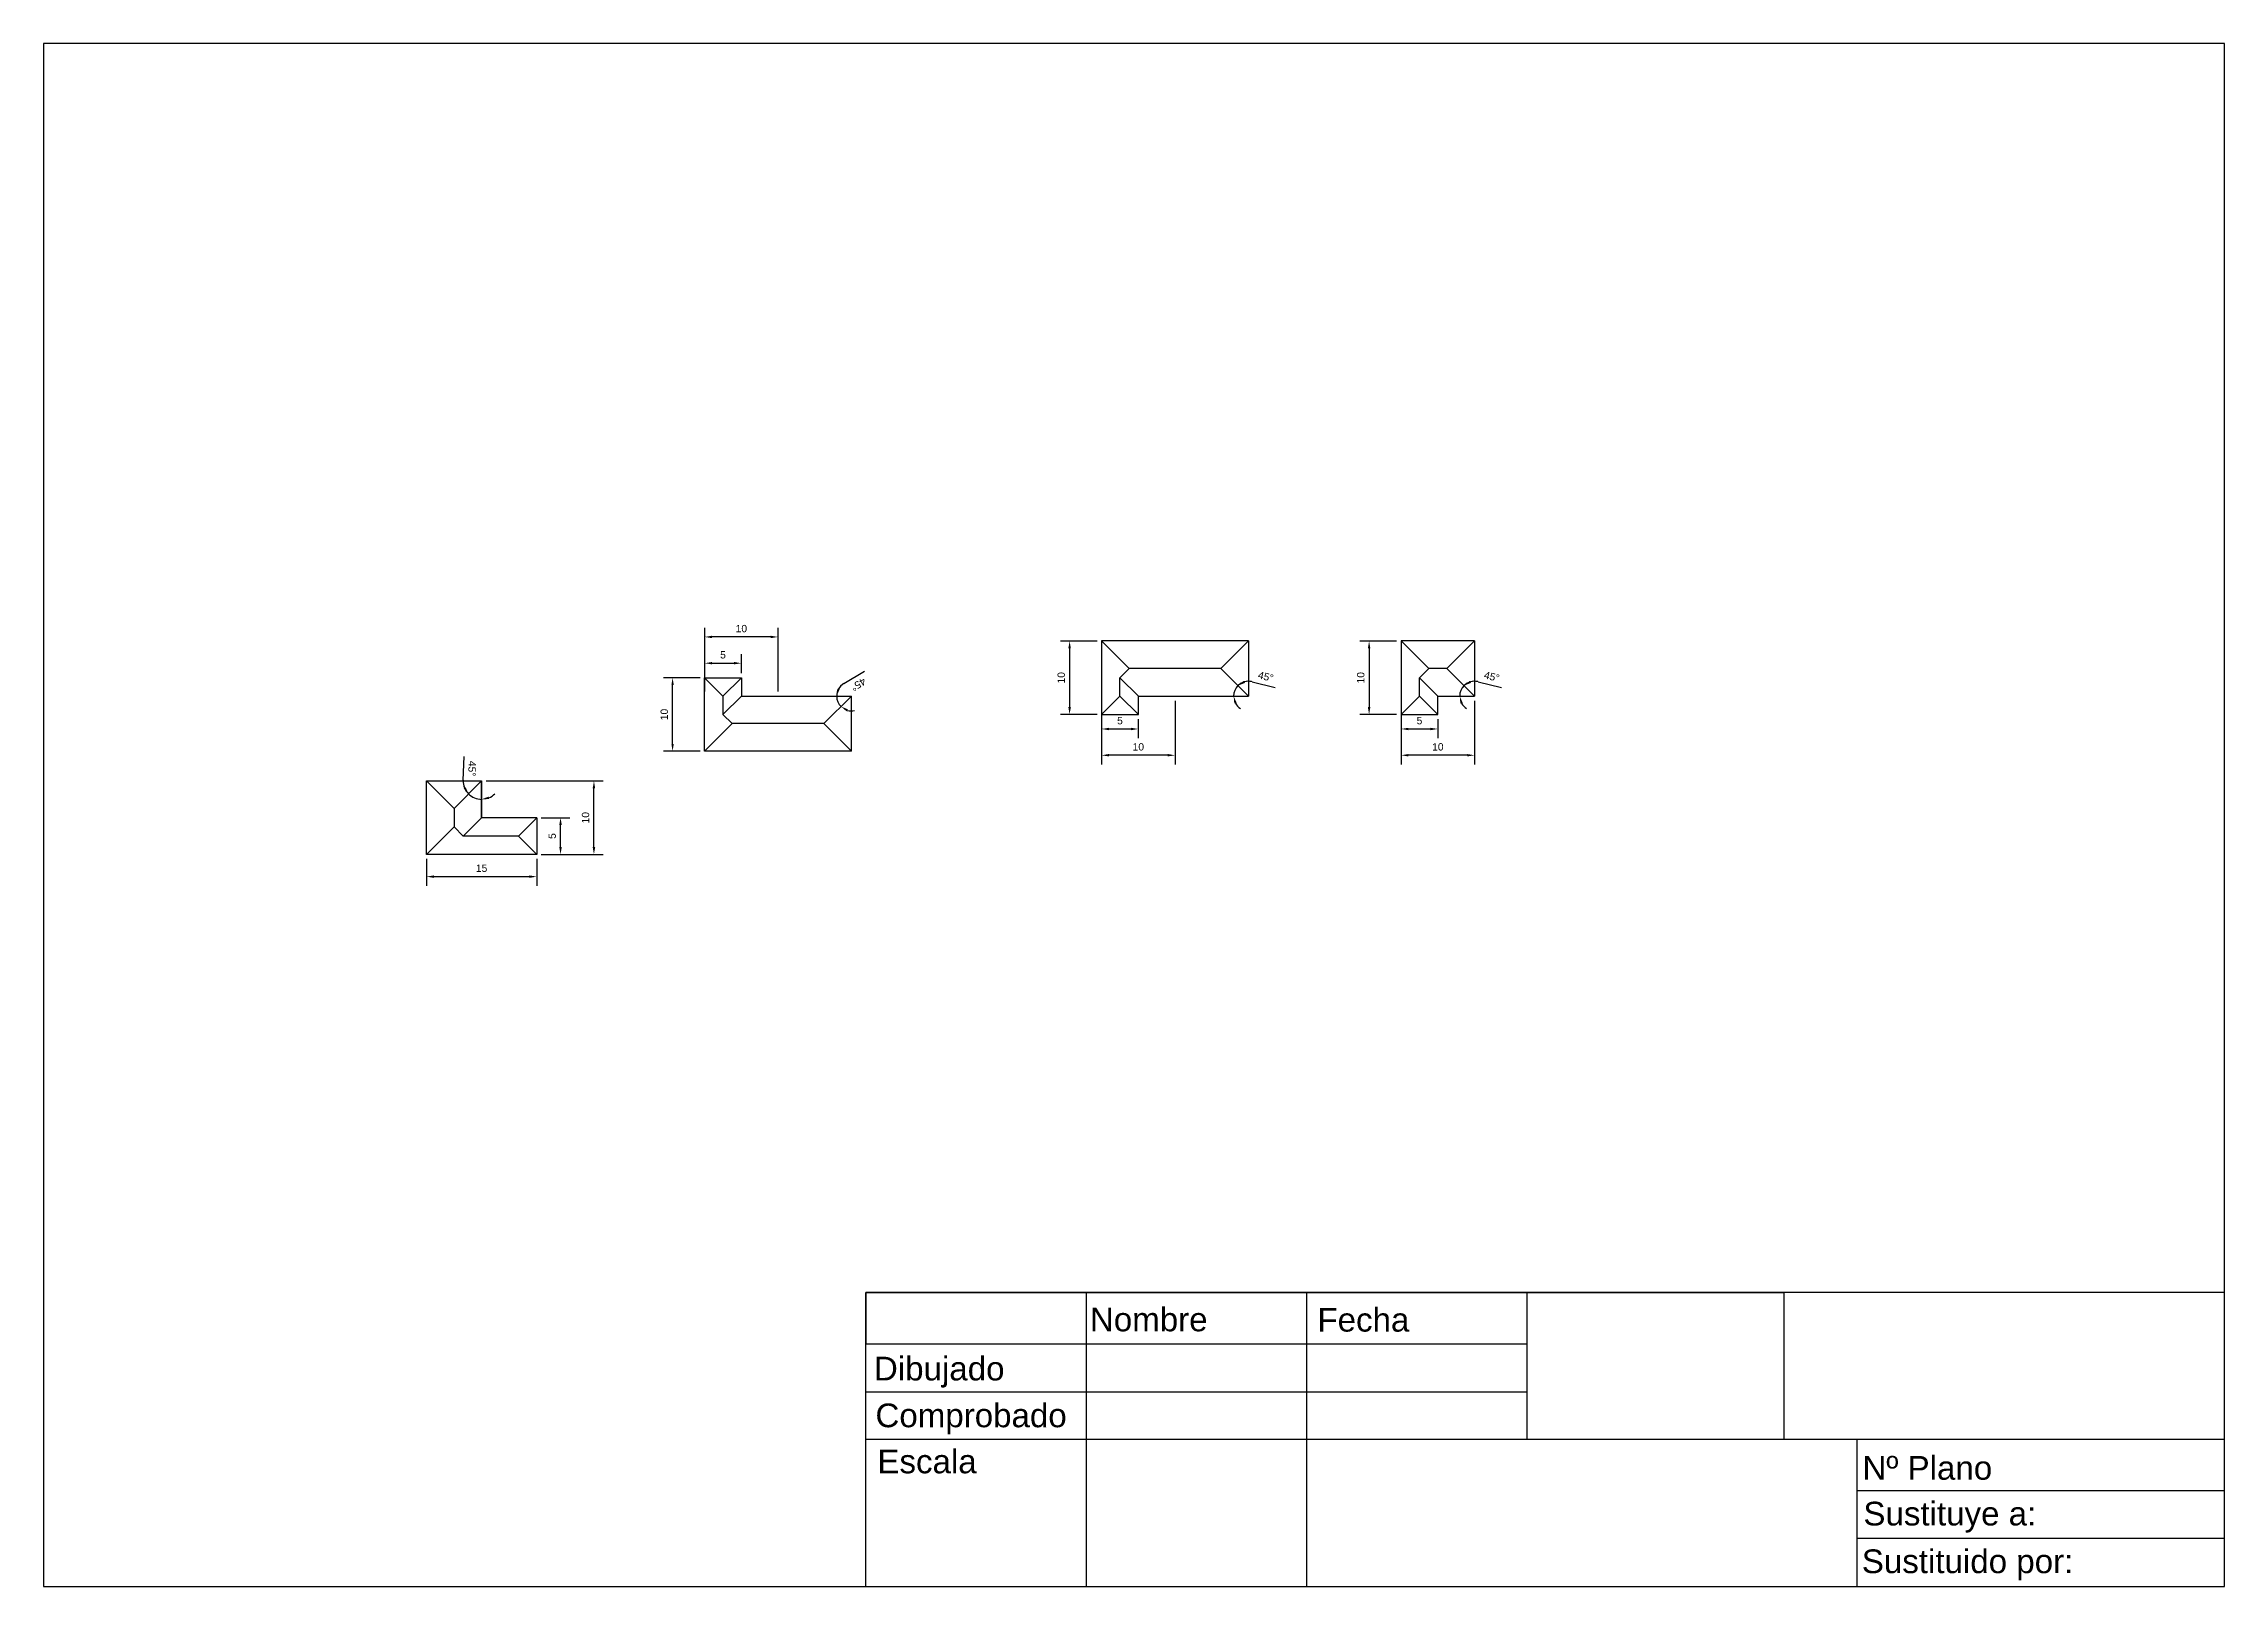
# Model space of a CAD drawing. Header units: millimetres. Extents: x 6128 to 6425, y 3706 to 3916.
import ezdxf

# ---------------------------------------------------------------- set-up
doc = ezdxf.new("R2010")
doc.units = ezdxf.units.MM
doc.layers.add('Cotas', color=8, linetype='Continuous')
doc.styles.get("Standard").update_dxf_attribs({"font": 'arial.ttf'})
doc.dimstyles.new('ISO-25', dxfattribs={"dimtxt": 1, "dimasz": 1, "dimexe": 1.25, "dimexo": 0.625, "dimtad": 1, "dimtxsty": 'Standard', "dimcen": 2.5, "dimadec": 0, "dimazin": 0, "dimtfac": 1, "dimtmove": 0, "dimatfit": 3, "dimfxl": 1, "dimarcsym": 0})

# ---------------------------------------------------------------- blocks, each defined once
blk = doc.blocks.new('*D1')
at = {"layer": 'Cotas', "color": 0, "lineweight": -2, "transparency": 16777216}
for p, q in [((6271.75, 3834.52), (6266.76, 3834.52)), ((6268.01, 3833.52), (6268.01, 3825.52)), ((6271.75, 3824.52), (6266.76, 3824.52))]:
    blk.add_line(p, q, dxfattribs=at)
at = {"layer": 'Cotas', "color": 0, "transparency": 16777216}
for points in [[(6267.84, 3833.52), (6268.18, 3833.52), (6268.01, 3834.52)], [(6267.84, 3825.52), (6268.18, 3825.52), (6268.01, 3824.52)]]:
    blk.add_solid(points, dxfattribs=at)
at = {"layer": 'Defpoints', "color": 0, "transparency": 16777216}
for p in [(6272.37, 3834.52), (6268.01, 3824.52), (6272.37, 3824.52)]:
    blk.add_point(p, dxfattribs=at)
at = {"layer": 'Cotas', "color": 0, "transparency": 16777216, "insert": (6266.87, 3829.52), "char_height": 1, "attachment_point": 5, "rotation": 90}
blk.add_mtext('10', dxfattribs=at)
blk = doc.blocks.new('*D2')
at = {"layer": 'Cotas', "color": 0, "lineweight": -2, "transparency": 16777216}
for p, q in [((6272.37, 3823.9), (6272.37, 3821.3)), ((6273.37, 3822.55), (6276.37, 3822.55)), ((6277.37, 3823.9), (6277.37, 3821.3))]:
    blk.add_line(p, q, dxfattribs=at)
at = {"layer": 'Cotas', "color": 0, "transparency": 16777216}
for points in [[(6273.37, 3822.71), (6273.37, 3822.38), (6272.37, 3822.55)], [(6276.37, 3822.71), (6276.37, 3822.38), (6277.37, 3822.55)]]:
    blk.add_solid(points, dxfattribs=at)
at = {"layer": 'Defpoints', "color": 0, "transparency": 16777216}
for p in [(6272.37, 3824.52), (6277.37, 3824.52), (6277.37, 3822.55)]:
    blk.add_point(p, dxfattribs=at)
at = {"layer": 'Cotas', "color": 0, "transparency": 16777216, "insert": (6274.87, 3823.68), "char_height": 1, "attachment_point": 5}
blk.add_mtext('5', dxfattribs=at)
blk = doc.blocks.new('*D3')
at = {"layer": 'Cotas', "color": 0, "lineweight": -2, "transparency": 16777216}
blk.add_line((6292.87, 3828.98), (6296.02, 3828.19), dxfattribs=at)
for start, end in [(135.0685, 180), (75.7852, 135.0685), (77.8004, 106.4344), (208.634, 237.268)]:
    blk.add_arc((6292.37, 3827.02), 2.02, start, end, dxfattribs=at)
at = {"layer": 'Cotas', "color": 0, "transparency": 16777216}
for points in [[(6291.89, 3828.82), (6291.72, 3829.11), (6290.94, 3828.45)], [(6290.44, 3826.01), (6290.76, 3826.1), (6290.35, 3827.02)]]:
    blk.add_solid(points, dxfattribs=at)
at = {"layer": 'Defpoints', "color": 0, "transparency": 16777216}
for p in [(6288.62, 3830.77), (6277.37, 3827.02), (6290.42, 3827.55), (6292.37, 3827.02), (6292.37, 3827.02)]:
    blk.add_point(p, dxfattribs=at)
at = {"layer": 'Cotas', "color": 0, "transparency": 16777216, "insert": (6294.73, 3829.68), "char_height": 1, "attachment_point": 5, "rotation": 345.7852}
blk.add_mtext('45°', dxfattribs=at)
blk = doc.blocks.new('*D4')
at = {"layer": 'Cotas', "color": 0, "lineweight": -2, "transparency": 16777216}
for p, q in [((6272.37, 3826.4), (6272.37, 3817.72)), ((6282.37, 3826.4), (6282.37, 3817.72)), ((6281.37, 3818.97), (6273.37, 3818.97))]:
    blk.add_line(p, q, dxfattribs=at)
at = {"layer": 'Cotas', "color": 0, "transparency": 16777216}
for points in [[(6273.37, 3819.14), (6273.37, 3818.81), (6272.37, 3818.97)], [(6281.37, 3819.14), (6281.37, 3818.81), (6282.37, 3818.97)]]:
    blk.add_solid(points, dxfattribs=at)
at = {"layer": 'Defpoints', "color": 0, "transparency": 16777216}
for p in [(6272.37, 3827.02), (6282.37, 3827.02), (6272.37, 3818.97)]:
    blk.add_point(p, dxfattribs=at)
at = {"layer": 'Cotas', "color": 0, "transparency": 16777216, "insert": (6277.37, 3820.11), "char_height": 1, "attachment_point": 5}
blk.add_mtext('10', dxfattribs=at)
blk = doc.blocks.new('*D5')
at = {"layer": 'Cotas', "color": 0, "lineweight": -2, "transparency": 16777216}
for p, q in [((6312.54, 3834.52), (6307.55, 3834.52)), ((6308.8, 3833.52), (6308.8, 3825.52)), ((6312.54, 3824.52), (6307.55, 3824.52))]:
    blk.add_line(p, q, dxfattribs=at)
at = {"layer": 'Cotas', "color": 0, "transparency": 16777216}
for points in [[(6308.63, 3833.52), (6308.97, 3833.52), (6308.8, 3834.52)], [(6308.63, 3825.52), (6308.97, 3825.52), (6308.8, 3824.52)]]:
    blk.add_solid(points, dxfattribs=at)
at = {"layer": 'Defpoints', "color": 0, "transparency": 16777216}
for p in [(6313.16, 3834.52), (6308.8, 3824.52), (6313.16, 3824.52)]:
    blk.add_point(p, dxfattribs=at)
at = {"layer": 'Cotas', "color": 0, "transparency": 16777216, "insert": (6307.66, 3829.52), "char_height": 1, "attachment_point": 5, "rotation": 90}
blk.add_mtext('10', dxfattribs=at)
blk = doc.blocks.new('*D6')
at = {"layer": 'Cotas', "color": 0, "lineweight": -2, "transparency": 16777216}
for p, q in [((6313.16, 3823.9), (6313.16, 3821.3)), ((6314.16, 3822.55), (6317.16, 3822.55)), ((6318.16, 3823.9), (6318.16, 3821.3))]:
    blk.add_line(p, q, dxfattribs=at)
at = {"layer": 'Cotas', "color": 0, "transparency": 16777216}
for points in [[(6314.16, 3822.71), (6314.16, 3822.38), (6313.16, 3822.55)], [(6317.16, 3822.71), (6317.16, 3822.38), (6318.16, 3822.55)]]:
    blk.add_solid(points, dxfattribs=at)
at = {"layer": 'Defpoints', "color": 0, "transparency": 16777216}
for p in [(6313.16, 3824.52), (6318.16, 3824.52), (6318.16, 3822.55)]:
    blk.add_point(p, dxfattribs=at)
at = {"layer": 'Cotas', "color": 0, "transparency": 16777216, "insert": (6315.66, 3823.68), "char_height": 1, "attachment_point": 5}
blk.add_mtext('5', dxfattribs=at)
blk = doc.blocks.new('*D7')
at = {"layer": 'Cotas', "color": 0, "lineweight": -2, "transparency": 16777216}
blk.add_line((6323.66, 3828.98), (6326.81, 3828.19), dxfattribs=at)
for start, end in [(135.0685, 180), (75.7852, 135.0685), (77.8004, 106.4344), (208.634, 237.268)]:
    blk.add_arc((6323.16, 3827.02), 2.02, start, end, dxfattribs=at)
at = {"layer": 'Cotas', "color": 0, "transparency": 16777216}
for points in [[(6322.68, 3828.82), (6322.51, 3829.11), (6321.73, 3828.45)], [(6321.23, 3826.01), (6321.55, 3826.1), (6321.14, 3827.02)]]:
    blk.add_solid(points, dxfattribs=at)
at = {"layer": 'Defpoints', "color": 0, "transparency": 16777216}
for p in [(6319.4, 3830.77), (6318.16, 3827.02), (6321.21, 3827.55), (6323.16, 3827.02), (6323.16, 3827.02)]:
    blk.add_point(p, dxfattribs=at)
at = {"layer": 'Cotas', "color": 0, "transparency": 16777216, "insert": (6325.51, 3829.68), "char_height": 1, "attachment_point": 5, "rotation": 345.7852}
blk.add_mtext('45°', dxfattribs=at)
blk = doc.blocks.new('*D8')
at = {"layer": 'Cotas', "color": 0, "lineweight": -2, "transparency": 16777216}
for p, q in [((6313.16, 3826.4), (6313.16, 3817.72)), ((6323.16, 3826.4), (6323.16, 3817.72)), ((6322.16, 3818.97), (6314.16, 3818.97))]:
    blk.add_line(p, q, dxfattribs=at)
at = {"layer": 'Cotas', "color": 0, "transparency": 16777216}
for points in [[(6314.16, 3819.14), (6314.16, 3818.81), (6313.16, 3818.97)], [(6322.16, 3819.14), (6322.16, 3818.81), (6323.16, 3818.97)]]:
    blk.add_solid(points, dxfattribs=at)
at = {"layer": 'Defpoints', "color": 0, "transparency": 16777216}
for p in [(6313.16, 3827.02), (6323.16, 3827.02), (6313.16, 3818.97)]:
    blk.add_point(p, dxfattribs=at)
at = {"layer": 'Cotas', "color": 0, "transparency": 16777216, "insert": (6318.16, 3820.11), "char_height": 1, "attachment_point": 5}
blk.add_mtext('10', dxfattribs=at)
blk = doc.blocks.new('*D9')
at = {"layer": 'Cotas', "color": 0, "lineweight": -2, "transparency": 16777216}
for p, q in [((6217.68, 3829.52), (6212.69, 3829.52)), ((6213.94, 3820.52), (6213.94, 3828.52)), ((6217.68, 3819.52), (6212.69, 3819.52))]:
    blk.add_line(p, q, dxfattribs=at)
at = {"layer": 'Cotas', "color": 0, "transparency": 16777216}
for points in [[(6213.78, 3828.52), (6214.11, 3828.52), (6213.94, 3829.52)], [(6213.78, 3820.52), (6214.11, 3820.52), (6213.94, 3819.52)]]:
    blk.add_solid(points, dxfattribs=at)
at = {"layer": 'Defpoints', "color": 0, "transparency": 16777216}
for p in [(6213.94, 3829.52), (6218.31, 3829.52), (6218.31, 3819.52)]:
    blk.add_point(p, dxfattribs=at)
at = {"layer": 'Cotas', "color": 0, "transparency": 16777216, "insert": (6212.81, 3824.52), "char_height": 1, "attachment_point": 5, "rotation": 90}
blk.add_mtext('10', dxfattribs=at)
blk = doc.blocks.new('*D10')
at = {"layer": 'Cotas', "color": 0, "lineweight": -2, "transparency": 16777216}
for p, q in [((6218.31, 3830.15), (6218.31, 3832.75)), ((6219.31, 3831.5), (6222.31, 3831.5)), ((6223.31, 3830.15), (6223.31, 3832.75))]:
    blk.add_line(p, q, dxfattribs=at)
at = {"layer": 'Cotas', "color": 0, "transparency": 16777216}
for points in [[(6219.31, 3831.67), (6219.31, 3831.34), (6218.31, 3831.5)], [(6222.31, 3831.67), (6222.31, 3831.34), (6223.31, 3831.5)]]:
    blk.add_solid(points, dxfattribs=at)
at = {"layer": 'Defpoints', "color": 0, "transparency": 16777216}
for p in [(6223.31, 3831.5), (6218.31, 3829.52), (6223.31, 3829.52)]:
    blk.add_point(p, dxfattribs=at)
at = {"layer": 'Cotas', "color": 0, "transparency": 16777216, "insert": (6220.81, 3832.64), "char_height": 1, "attachment_point": 5}
blk.add_mtext('5', dxfattribs=at)
blk = doc.blocks.new('*D11')
at = {"layer": 'Cotas', "color": 0, "lineweight": -2, "transparency": 16777216}
blk.add_line((6237.27, 3828.76), (6240.07, 3830.42), dxfattribs=at)
for start, end in [(120.7168, 180), (122.732, 151.366), (180, 224.9315), (253.5656, 282.1996)]:
    blk.add_arc((6238.31, 3827.02), 2.02, start, end, dxfattribs=at)
at = {"layer": 'Cotas', "color": 0, "transparency": 16777216}
for points in [[(6236.69, 3827.95), (6236.37, 3828.03), (6236.28, 3827.02)], [(6237.65, 3824.94), (6237.82, 3825.23), (6236.87, 3825.6)]]:
    blk.add_solid(points, dxfattribs=at)
at = {"layer": 'Defpoints', "color": 0, "transparency": 16777216}
for p in [(6223.31, 3827.02), (6236.55, 3826.02), (6238.31, 3827.02), (6238.31, 3827.02), (6234.55, 3823.27)]:
    blk.add_point(p, dxfattribs=at)
at = {"layer": 'Cotas', "color": 0, "transparency": 16777216, "insert": (6239.25, 3828.62), "char_height": 1, "attachment_point": 5, "rotation": 210.7168}
blk.add_mtext('45°', dxfattribs=at)
blk = doc.blocks.new('*D12')
at = {"layer": 'Cotas', "color": 0, "lineweight": -2, "transparency": 16777216}
for p, q in [((6218.31, 3827.65), (6218.31, 3836.33)), ((6227.31, 3835.08), (6219.31, 3835.08)), ((6228.31, 3827.65), (6228.31, 3836.33))]:
    blk.add_line(p, q, dxfattribs=at)
at = {"layer": 'Cotas', "color": 0, "transparency": 16777216}
for points in [[(6219.31, 3835.24), (6219.31, 3834.91), (6218.31, 3835.08)], [(6227.31, 3835.24), (6227.31, 3834.91), (6228.31, 3835.08)]]:
    blk.add_solid(points, dxfattribs=at)
at = {"layer": 'Defpoints', "color": 0, "transparency": 16777216}
for p in [(6218.31, 3835.08), (6218.31, 3827.02), (6228.31, 3827.02)]:
    blk.add_point(p, dxfattribs=at)
at = {"layer": 'Cotas', "color": 0, "transparency": 16777216, "insert": (6223.31, 3836.21), "char_height": 1, "attachment_point": 5}
blk.add_mtext('10', dxfattribs=at)
blk = doc.blocks.new('*D14')
at = {"layer": 'Cotas', "color": 0, "lineweight": -2, "transparency": 16777216}
for p, q in [((6180.43, 3804.85), (6180.43, 3801.2)), ((6195.43, 3804.85), (6195.43, 3801.2)), ((6181.43, 3802.45), (6194.43, 3802.45))]:
    blk.add_line(p, q, dxfattribs=at)
at = {"layer": 'Cotas', "color": 0, "transparency": 16777216}
for points in [[(6181.43, 3802.62), (6181.43, 3802.28), (6180.43, 3802.45)], [(6194.43, 3802.62), (6194.43, 3802.28), (6195.43, 3802.45)]]:
    blk.add_solid(points, dxfattribs=at)
at = {"layer": 'Defpoints', "color": 0, "transparency": 16777216}
for p in [(6180.43, 3805.47), (6195.43, 3805.47), (6195.43, 3802.45)]:
    blk.add_point(p, dxfattribs=at)
at = {"layer": 'Cotas', "color": 0, "transparency": 16777216, "insert": (6187.93, 3803.59), "char_height": 1, "attachment_point": 5}
blk.add_mtext('15', dxfattribs=at)
blk = doc.blocks.new('*D15')
at = {"layer": 'Cotas', "color": 0, "lineweight": -2, "transparency": 16777216}
for p, q in [((6196.06, 3810.47), (6199.93, 3810.47)), ((6198.68, 3806.47), (6198.68, 3809.47)), ((6196.06, 3805.47), (6199.93, 3805.47))]:
    blk.add_line(p, q, dxfattribs=at)
at = {"layer": 'Cotas', "color": 0, "transparency": 16777216}
for points in [[(6198.51, 3809.47), (6198.85, 3809.47), (6198.68, 3810.47)], [(6198.51, 3806.47), (6198.85, 3806.47), (6198.68, 3805.47)]]:
    blk.add_solid(points, dxfattribs=at)
at = {"layer": 'Defpoints', "color": 0, "transparency": 16777216}
for p in [(6195.43, 3810.47), (6198.68, 3810.47), (6195.43, 3805.47)]:
    blk.add_point(p, dxfattribs=at)
at = {"layer": 'Cotas', "color": 0, "transparency": 16777216, "insert": (6197.55, 3807.97), "char_height": 1, "attachment_point": 5, "rotation": 90}
blk.add_mtext('5', dxfattribs=at)
blk = doc.blocks.new('*D16')
at = {"layer": 'Cotas', "color": 0, "lineweight": -2, "transparency": 16777216}
for p, q in [((6188.56, 3815.47), (6204.48, 3815.47)), ((6203.23, 3806.47), (6203.23, 3814.47)), ((6196.06, 3805.47), (6204.48, 3805.47))]:
    blk.add_line(p, q, dxfattribs=at)
at = {"layer": 'Cotas', "color": 0, "transparency": 16777216}
for points in [[(6203.06, 3814.47), (6203.4, 3814.47), (6203.23, 3815.47)], [(6203.06, 3806.47), (6203.4, 3806.47), (6203.23, 3805.47)]]:
    blk.add_solid(points, dxfattribs=at)
at = {"layer": 'Defpoints', "color": 0, "transparency": 16777216}
for p in [(6187.93, 3815.47), (6203.23, 3815.47), (6195.43, 3805.47)]:
    blk.add_point(p, dxfattribs=at)
at = {"layer": 'Cotas', "color": 0, "transparency": 16777216, "insert": (6202.09, 3810.47), "char_height": 1, "attachment_point": 5, "rotation": 90}
blk.add_mtext('10', dxfattribs=at)
blk = doc.blocks.new('*D17')
at = {"layer": 'Cotas', "color": 0, "lineweight": -2, "transparency": 16777216}
blk.add_line((6185.44, 3815.57), (6185.56, 3818.82), dxfattribs=at)
for start, end in [(177.8436, 225), (178.8522, 201.9261), (225, 270), (293.0739, 316.1478)]:
    blk.add_arc((6187.93, 3815.47), 2.5, start, end, dxfattribs=at)
at = {"layer": 'Cotas', "color": 0, "transparency": 16777216}
for points in [[(6185.75, 3814.63), (6185.48, 3814.45), (6186.17, 3813.71)], [(6188.95, 3813.01), (6188.88, 3813.34), (6187.93, 3812.97)]]:
    blk.add_solid(points, dxfattribs=at)
at = {"layer": 'Defpoints', "color": 0, "transparency": 16777216}
for p in [(6187.93, 3815.47), (6187.93, 3815.47), (6184.18, 3811.72), (6187.29, 3813.06), (6187.93, 3810.47)]:
    blk.add_point(p, dxfattribs=at)
at = {"layer": 'Cotas', "color": 0, "transparency": 16777216, "insert": (6186.63, 3817.15), "char_height": 1, "attachment_point": 5, "rotation": 267.8436}
blk.add_mtext('45°', dxfattribs=at)

msp = doc.modelspace()

# ---------------------------------------------------------------- linework, layer by layer
for p, q in [((6272.374, 3834.525), (6276.124, 3830.775)), ((6288.615, 3830.775), (6292.374, 3834.525)), ((6292.374, 3834.525), (6292.374, 3827.025)), ((6313.164, 3834.525), (6316.914, 3830.775)), ((6319.405, 3830.775), (6323.164, 3834.525)), ((6323.164, 3834.525), (6323.164, 3827.025)), ((6220.806, 3827.025), (6218.306, 3829.525)), ((6220.806, 3827.025), (6223.306, 3829.525)), ((6274.874, 3829.525), (6276.124, 3830.775)), ((6274.874, 3827.025), (6274.874, 3829.525)), ((6274.874, 3829.525), (6277.374, 3827.025)), ((6288.615, 3830.775), (6276.124, 3830.775)), ((6292.374, 3827.025), (6288.615, 3830.775)), ((6315.664, 3829.525), (6316.914, 3830.775)), ((6315.664, 3827.025), (6315.664, 3829.525)), ((6315.664, 3829.525), (6318.164, 3827.025)), ((6319.405, 3830.775), (6316.914, 3830.775)), ((6323.164, 3827.025), (6319.405, 3830.775)), ((6220.806, 3827.025), (6220.806, 3824.525)), ((6220.806, 3824.525), (6223.306, 3827.025)), ((6223.306, 3827.025), (6238.306, 3827.025)), ((6238.306, 3827.025), (6234.547, 3823.275)), ((6238.306, 3819.525), (6238.306, 3827.025)), ((6274.874, 3827.025), (6272.374, 3824.525)), ((6274.874, 3827.025), (6277.374, 3824.525)), ((6277.374, 3827.025), (6292.374, 3827.025)), ((6315.664, 3827.025), (6313.164, 3824.525)), ((6315.664, 3827.025), (6318.164, 3824.525)), ((6318.164, 3827.025), (6323.164, 3827.025)), ((6218.306, 3819.525), (6222.056, 3823.275)), ((6220.806, 3824.525), (6222.056, 3823.275)), ((6234.547, 3823.275), (6222.056, 3823.275)), ((6234.547, 3823.275), (6238.306, 3819.525)), ((6180.434, 3815.474), (6184.184, 3811.724)), ((6187.934, 3815.474), (6184.184, 3811.724)), ((6184.184, 3811.724), (6184.184, 3809.224)), ((6180.434, 3805.474), (6184.184, 3809.224)), ((6185.434, 3807.974), (6184.184, 3809.224)), ((6187.934, 3810.474), (6185.434, 3807.974)), ((6192.934, 3807.974), (6185.434, 3807.974)), ((6195.434, 3810.474), (6187.934, 3810.474)), ((6195.434, 3810.474), (6192.934, 3807.974)), ((6192.934, 3807.974), (6195.434, 3805.474)), ((6240.281, 3705.839), (6240.281, 3745.839)), ((6425.281, 3745.839), (6240.281, 3745.839)), ((6240.281, 3745.839), (6270.281, 3745.839)), ((6240.281, 3745.839), (6240.281, 3738.839)), ((6270.281, 3745.839), (6270.281, 3705.839)), ((6270.281, 3745.839), (6300.281, 3745.839)), ((6300.281, 3745.839), (6300.281, 3705.839)), ((6300.281, 3745.839), (6330.281, 3745.839)), ((6330.281, 3745.839), (6330.281, 3725.839)), ((6330.281, 3745.839), (6365.281, 3745.839)), ((6365.281, 3745.839), (6365.281, 3725.839)), ((6425.281, 3705.839), (6425.281, 3745.839)), ((6240.281, 3738.839), (6330.281, 3738.839)), ((6240.281, 3725.839), (6240.281, 3732.339)), ((6240.281, 3732.339), (6330.281, 3732.339)), ((6425.281, 3725.839), (6240.281, 3725.839)), ((6375.281, 3705.839), (6375.281, 3725.839)), ((6425.281, 3718.839), (6375.281, 3718.839)), ((6425.281, 3712.339), (6375.281, 3712.339)), ((6240.281, 3705.839), (6425.281, 3705.839)), ((6330.281, 3705.839), (6375.281, 3705.839))]:
    msp.add_line(p, q)
msp.add_lwpolyline([(6128.281, 3705.839), (6425.281, 3705.839), (6425.281, 3915.839), (6128.281, 3915.839)], close=True)
for points in [[(6292.374, 3834.525), (6272.374, 3834.525), (6272.374, 3824.525), (6277.374, 3824.525)], [(6323.164, 3834.525), (6313.164, 3834.525), (6313.164, 3824.525), (6318.164, 3824.525)], [(6238.306, 3819.525), (6218.306, 3819.525), (6218.306, 3829.525), (6223.306, 3829.525)], [(6218.306, 3824.525), (6218.306, 3829.525), (6223.306, 3829.525), (6223.306, 3827.025)], [(6272.374, 3829.525), (6272.374, 3824.525), (6277.374, 3824.525), (6277.374, 3827.025)], [(6313.164, 3829.525), (6313.164, 3824.525), (6318.164, 3824.525), (6318.164, 3827.025)], [(6187.934, 3805.474), (6180.434, 3805.474), (6180.434, 3815.474), (6187.934, 3815.474), (6187.934, 3810.474)], [(6187.934, 3810.474), (6187.934, 3815.474)], [(6195.434, 3810.474), (6195.434, 3805.474), (6187.934, 3805.474)]]:
    msp.add_lwpolyline(points)

# ---------------------------------------------------------------- texts
for s, p in [('Nombre', (6270.778, 3740.56)), ('Fecha', (6301.761, 3740.516)), ('Dibujado', (6241.362, 3733.874)), ('Comprobado', (6241.57, 3727.502)), ('Escala', (6241.834, 3721.23)), ('Nº Plano', (6375.987, 3720.355)), ('Sustituye a:', (6376.119, 3714.13)), ('Sustituido por:', (6375.901, 3707.64))]:
    msp.add_text(s, height=3.2256).set_placement(p)

# ---------------------------------------------------------------- dimensions: what is measured, and where the dimension line sits
at = {"layer": 'Cotas'}
for base, p1, p2, picture, middle in [((6218.306, 3835.078), (6228.306, 3827.025), (6218.306, 3827.025), '*D12', (6223.306, 3836.213)), ((6223.306, 3831.502), (6218.306, 3829.525), (6223.306, 3829.525), '*D10', (6220.806, 3832.635)), ((6272.374, 3818.972), (6282.374, 3827.025), (6272.374, 3827.025), '*D4', (6277.374, 3820.108)), ((6313.164, 3818.972), (6323.164, 3827.025), (6313.164, 3827.025), '*D8', (6318.164, 3820.108)), ((6277.374, 3822.548), (6272.374, 3824.525), (6277.374, 3824.525), '*D2', (6274.874, 3823.681)), ((6318.164, 3822.548), (6313.164, 3824.525), (6318.164, 3824.525), '*D6', (6315.664, 3823.681)), ((6195.434, 3802.45), (6180.434, 3805.474), (6195.434, 3805.474), '*D14', (6187.934, 3803.585))]:
    dim = msp.add_linear_dim(base=base, p1=p1, p2=p2, dimstyle='ISO-25', dxfattribs=at)
    dim.commit()
    dim.dimension.update_dxf_attribs({"geometry": picture, "text_midpoint": middle})
for base, p1, p2, angle, picture, middle in [((6268.011, 3824.525), (6272.374, 3834.525), (6272.374, 3824.525), 90, '*D1', (6266.875, 3829.525)), ((6308.8, 3824.525), (6313.164, 3834.525), (6313.164, 3824.525), 90, '*D5', (6307.665, 3829.525)), ((6213.942, 3829.525), (6218.306, 3819.525), (6218.306, 3829.525), 270, '*D9', (6212.806, 3824.525)), ((6203.23, 3815.474), (6195.434, 3805.474), (6187.934, 3815.474), 90, '*D16', (6202.095, 3810.474)), ((6198.68, 3810.474), (6195.434, 3805.474), (6195.434, 3810.474), 90, '*D15', (6197.547, 3807.974))]:
    dim = msp.add_linear_dim(base=base, p1=p1, p2=p2, angle=angle, dimstyle='ISO-25', dxfattribs=at)
    dim.commit()
    dim.dimension.update_dxf_attribs({"geometry": picture, "text_midpoint": middle})
for base, line1, line2, picture, middle in [((6236.554, 3826.015), ((6238.306, 3827.025), (6234.547, 3823.275)), ((6223.306, 3827.025), (6238.306, 3827.025)), '*D11', (6239.25, 3828.619)), ((6290.421, 3827.547), ((6292.374, 3827.025), (6288.615, 3830.775)), ((6277.374, 3827.025), (6292.374, 3827.025)), '*D3', (6294.725, 3829.684)), ((6321.21, 3827.547), ((6323.164, 3827.025), (6319.405, 3830.775)), ((6318.164, 3827.025), (6323.164, 3827.025)), '*D7', (6325.515, 3829.684)), ((6187.287, 3813.059), ((6187.934, 3815.474), (6184.184, 3811.724)), ((6187.934, 3810.474), (6187.934, 3815.474)), '*D17', (6186.63, 3817.15))]:
    dim = msp.add_angular_dim_2l(base=base, line1=line1, line2=line2, dimstyle='ISO-25', dxfattribs=at)
    dim.commit()
    dim.dimension.update_dxf_attribs({"geometry": picture, "text_midpoint": middle})

doc.saveas('drawing.dxf')
